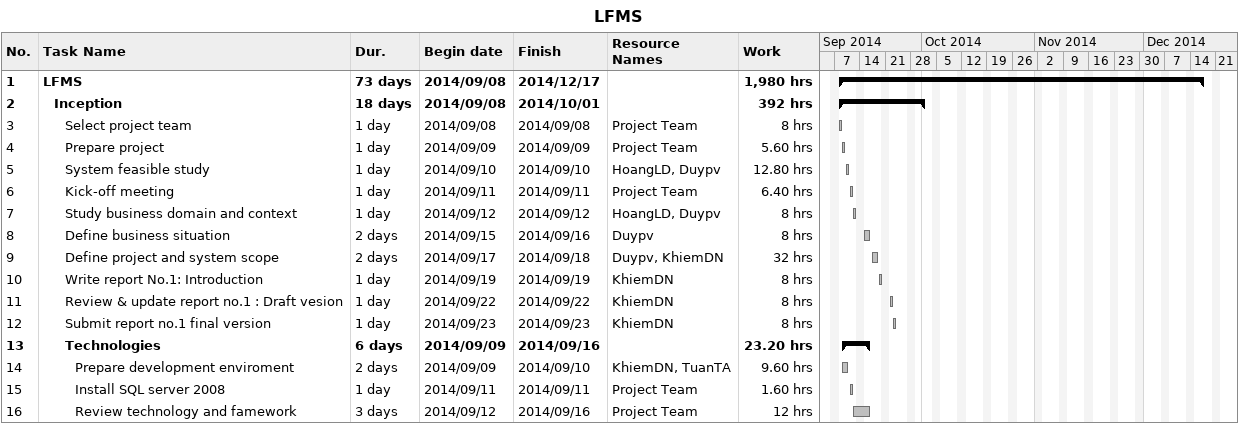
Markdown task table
LFMS

| ID | Level | Task | Duration | Start | Finish | Resources | Work (h) |
|---|---|---|---|---|---|---|---|
| 1 | 1 | **LFMS** | 73d | 2014-09-08 | 2014-12-17 |  | 1980 |
| 2 | 2 | **Inception** | 18d | 2014-09-08 | 2014-10-01 |  | 392 |
| 3 | 3 | Select project team | 1d | 2014-09-08 | 2014-09-08 | Project Team | 8 |
| 4 | 3 | Prepare project | 1d | 2014-09-09 | 2014-09-09 | Project Team | 5.60 |
| 5 | 3 | System feasible study | 1d | 2014-09-10 | 2014-09-10 | HoangLD, Duypv | 12.80 |
| 6 | 3 | Kick-off meeting | 1d | 2014-09-11 | 2014-09-11 | Project Team | 6.40 |
| 7 | 3 | Study business domain and context | 1d | 2014-09-12 | 2014-09-12 | HoangLD, Duypv | 8 |
| 8 | 3 | Define business situation | 2d | 2014-09-15 | 2014-09-16 | Duypv | 8 |
| 9 | 3 | Define project and system scope | 2d | 2014-09-17 | 2014-09-18 | Duypv, KhiemDN | 32 |
| 10 | 3 | Write report No.1: Introduction | 1d | 2014-09-19 | 2014-09-19 | KhiemDN | 8 |
| 11 | 3 | Review & update report no.1 : Draft vesion | 1d | 2014-09-22 | 2014-09-22 | KhiemDN | 8 |
| 12 | 3 | Submit report no.1 final version | 1d | 2014-09-23 | 2014-09-23 | KhiemDN | 8 |
| 13 | 3 | **Technologies** | 6d | 2014-09-09 | 2014-09-16 |  | 23.20 |
| 14 | 4 | Prepare development enviroment | 2d | 2014-09-09 | 2014-09-10 | KhiemDN, TuanTA | 9.60 |
| 15 | 4 | Install SQL server 2008 | 1d | 2014-09-11 | 2014-09-11 | Project Team | 1.60 |
| 16 | 4 | Review technology and famework | 3d | 2014-09-12 | 2014-09-16 | Project Team | 12 |
